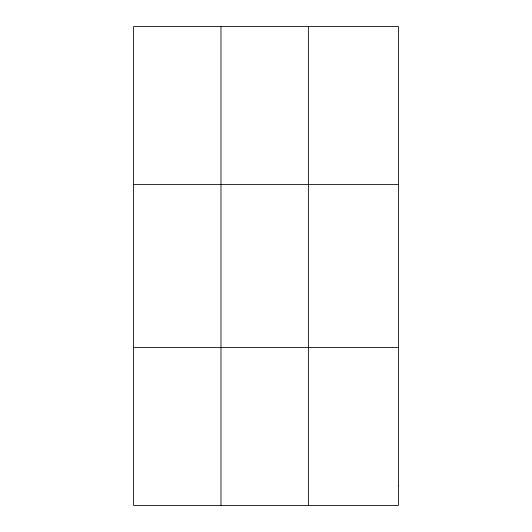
<?xml version="1.0" encoding="UTF-8"?>
<svg xmlns="http://www.w3.org/2000/svg" width="532" height="532" viewBox="0 0 532 532"><rect width="100%" height="100%" fill="white"/><g stroke="black" fill="none" stroke-linecap="round" stroke-linejoin="round"><path stroke-width="0.8" d="M220.973 505.4L220.973 26.6M308.38 505.4L308.38 26.6M133.572 184.604L398.428 184.604M133.572 347.396L398.428 347.396M398.428 485.649L398.428 505.4L133.572 505.4L133.572 26.6L398.428 26.6L398.428 485.649"/></g></svg>
